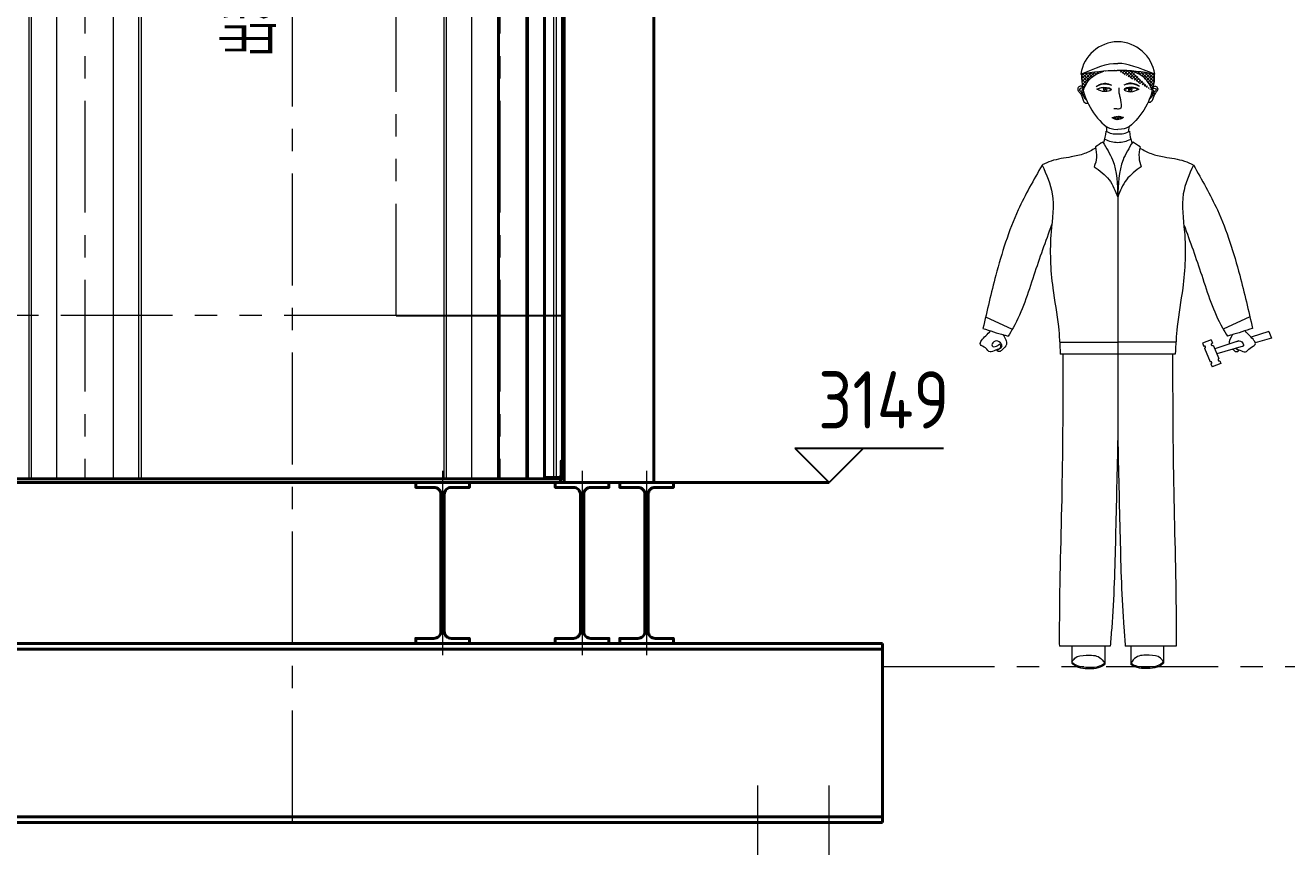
# Model space of a CAD drawing. Header units: millimetres. Extents: x 52110 to 400893, y -153728 to 31997.
# Drawn here: x 185181 to 188707, y 213 to 2530 of the extents above; entities that cross this region are included whole.
import ezdxf
from ezdxf.enums import TextEntityAlignment as Align

# ---------------------------------------------------------------- set-up
doc = ezdxf.new("R2010")
doc.units = ezdxf.units.MM
doc.header["$LTSCALE"] = 500
doc.linetypes.add('CENTER', pattern=[2, 1.25, -0.25, 0.25, -0.25])
doc.linetypes.add('PHANTOM2', pattern=[1.25, 0.625, -0.125, 0.125, -0.125, 0.125, -0.125])
for name, color, linetype, lineweight in [('2D', 4, 'PHANTOM2', 20), ('BIAOZHU', 3, 'Continuous', 25), ('SHI', 7, 'Continuous', 40), ('WEN', 3, 'Continuous', 20), ('ZHONG', 1, 'CENTER', 20)]:
    doc.layers.add(name, color=color, linetype=linetype, lineweight=lineweight)
doc.styles.add('GB', font='gbenor.shx', dxfattribs={"bigfont": 'gbcbig.shx'})

# ---------------------------------------------------------------- blocks, each defined once
blk = doc.blocks.new('zll')
at = {"layer": 'SHI'}
blk.add_lwpolyline([(166972.5, 60829.5), (166897.5, 60829.5), (166897.5, 60843.5), (166948, 60843.5, 0.414214), (166968, 60863.5), (166968, 61245.5, 0.414214), (166948, 61265.5), (166897.5, 61265.5), (166897.5, 61279.5), (166972.5, 61279.5), (167047.5, 61279.5), (167047.5, 61265.5), (166997, 61265.5, 0.414214), (166977, 61245.5), (166977, 60863.5, 0.414214), (166997, 60843.5), (167047.5, 60843.5), (167047.5, 60829.5)], format="xyb", close=True, dxfattribs=at)
at = {"layer": 'ZHONG'}
blk.add_line((166972.5, 61311.4), (166972.5, 60797), dxfattribs=at)
blk = doc.blocks.new('A$C0070306F')
at = {"layer": 'WEN'}
h = blk.add_hatch(dxfattribs=at)
h.set_pattern_fill('ANSI37', color=256, scale=50, style=0)
h.set_pattern_definition([(135, (145389.155, -51686.765), (4.41941738, 4.41941738), []), (45, (145389.155, -51686.765), (4.41941738, -4.41941738), [])])
edge = h.paths.add_edge_path()
edge.add_spline(control_points=[(423.9, 1669.5), (436.1, 1664.6), (455.8, 1656.6), (473, 1634.5), (478.4, 1621.2), (480.8, 1615.2)], knot_values=[0, 0, 0, 0, 38.732948, 62.294257, 81.682142, 81.682142, 81.682142, 81.682142], degree=3, periodic=0)
edge.add_spline(control_points=[(383.3, 1671.2), (417.7, 1672.1), (451.9, 1666.7), (486.1, 1661.1)], knot_values=[1.695935, 1.695935, 1.695935, 1.695935, 105.499755, 105.499755, 105.499755, 105.499755], degree=3, periodic=0)
edge.add_spline(control_points=[(486.1, 1661.1), (486.7, 1647), (486.1, 1638.4), (484.1, 1629.3), (482.8, 1624.5)], knot_values=[0.32258, 0.32258, 0.32258, 0.32258, 13.056301, 28.24106, 28.24106, 28.24106, 28.24106], degree=3, periodic=0)
edge.add_spline(control_points=[(482.8, 1624.5), (482.2, 1621.4), (481.6, 1618.3), (480.8, 1615.2)], knot_values=[48.036195, 48.036195, 48.036195, 48.036195, 57.486115, 57.486115, 57.486115, 57.486115], degree=3, periodic=0)
edge = h.paths.add_edge_path()
edge.add_spline(control_points=[(345.2, 1669.5), (332.9, 1664.6), (313.3, 1656.6), (296.1, 1634.5), (290.7, 1621.2), (288.2, 1615.2)], knot_values=[0, 0, 0, 0, 38.732948, 62.294257, 81.682142, 81.682142, 81.682142, 81.682142], degree=3, periodic=0)
edge.add_spline(control_points=[(288.2, 1615.2), (287.5, 1618.3), (286.8, 1621.4), (286.3, 1624.5)], knot_values=[48.036195, 48.036195, 48.036195, 48.036195, 57.486115, 57.486115, 57.486115, 57.486115], degree=3, periodic=0)
edge.add_spline(control_points=[(286.3, 1624.5), (284.9, 1629.3), (284.9, 1637.2), (283.1, 1649.8), (283, 1661.5)], knot_values=[0.570821, 0.570821, 0.570821, 0.570821, 15.75558, 28.24106, 28.24106, 28.24106, 28.24106], degree=3, periodic=0)
edge.add_spline(control_points=[(283, 1661.5), (316.4, 1666.9), (349.7, 1672.1), (383.3, 1671.2)], knot_values=[4.25761, 4.25761, 4.25761, 4.25761, 105.499755, 105.499755, 105.499755, 105.499755], degree=3, periodic=0)
for p, q in [((384.5, 1317.2), (384.5, 647)), ((754.1, 982.4), (679.3, 948.2)), ((645.3, 918.6), (621.6, 908.9)), ((645.3, 918.6), (649.1, 909.5)), ((806.8, 942.1), (757.1, 926.2)), ((814.3, 923.5), (768.7, 910.4)), ((806.8, 942.1), (814.3, 923.5)), ((222, 911.7), (384.5, 911.7)), ((547, 911.7), (384.5, 911.7)), ((621.6, 908.9), (625.1, 900.2)), ((627.1, 895.4), (642.7, 856.9)), ((651.6, 903.4), (667.2, 866.1)), ((723.3, 915.5), (655.6, 893.9)), ((735.3, 900.9), (661.5, 879.8)), ((545.4, 879), (223.6, 879)), ((645, 851.4), (648.1, 843.6)), ((673, 852.1), (648.1, 843.6)), ((669.6, 860.1), (673, 852.1)), ((363.2, 63.2), (221.2, 63.2)), ((348, 63.2), (348, 12)), ((547.9, 63.2), (405.5, 63.2)), ((421.1, 63.2), (421.1, 12))]:
    blk.add_line(p, q, dxfattribs=at)
at = {"layer": 'WEN', "color": 2}
blk.add_line((14.9, 982.4), (89.8, 948.2), dxfattribs=at)
at = {"layer": 'WEN'}
for centre in [(349.8, 1618.9), (419.2, 1618.4)]:
    blk.add_circle(centre, 1.07, dxfattribs=at)
for centre, radius, start, end in [((386.1, 1644.9), 106.3, 90.8443, 171.2054), ((383, 1644.9), 106.3, 8.6451, 89.1557), ((349.6, 1618.9), 5.14, 127.254, 39.3994), ((419.4, 1618.5), 5.14, 133.5628, 59.2494), ((230.8, 1509.7), 121.3, 339.9069, 355.9399), ((380.2, 1553.7), 59.8, 241.5596, 274.1241), ((325.6, 1504.6), 28.8, 350.7816, 16.4049), ((388.8, 1553.7), 59.8, 265.8759, 298.4404), ((443.4, 1504.6), 28.8, 163.5951, 189.2184), ((538.2, 1509.7), 121.3, 184.0601, 200.0931), ((487.8, 1227), 283.9, 120.7504, 125.7555), ((386.1, 1553.3), 83.2, 243.0637, 268.8866), ((382.9, 1553.3), 83.2, 271.1134, 296.9363), ((281.2, 1227), 283.9, 54.2445, 59.2496), ((627.4, 898.4), 2.95, 262.7418, 141.4745), ((649.2, 905.9), 3.53, 91.132, 314.0438), ((644.5, 854.4), 3.06, 279.7507, 124.4657), ((668, 862.9), 3.25, 105.3633, 299.8125)]:
    blk.add_arc(centre, radius, start, end, dxfattribs=at)
for points in [[(281.1, 1661.2), (325.1, 1678.2), (352.5, 1692.7), (384.9, 1690.8)], [(281.1, 1661.2), (315.1, 1666.7), (349.1, 1672.1), (383.3, 1671.2)], [(487.8, 1660.8), (453, 1666.5), (418.3, 1672.2), (383.3, 1671.2)], [(488, 1660.9), (441.6, 1679), (412.8, 1690.4), (384.9, 1690.8)], [(705.3, 933.2), (699.7, 924), (694, 914.8), (695.7, 906.7)], [(256.5, 63.2), (256.5, 47.1), (256.5, 31), (256.5, 15)], [(512.6, 63.2), (512.6, 47.1), (512.6, 31), (512.6, 15)]]:
    blk.add_open_spline(points, degree=3, dxfattribs=at)
for points, knots in [([(283, 1662.2), (283, 1650), (284.9, 1637.2), (284.9, 1629.3), (286.3, 1624.5)], [0.32258, 0.32258, 0.32258, 0.32258, 13.056301, 28.24106, 28.24106, 28.24106, 28.24106]), ([(486.1, 1661.1), (486.7, 1647), (486.1, 1638.4), (484.1, 1629.3), (482.8, 1624.5)], [0.32258, 0.32258, 0.32258, 0.32258, 13.056301, 28.24106, 28.24106, 28.24106, 28.24106]), ([(285.7, 1625.7), (283.5, 1626.7), (278.6, 1628.3), (271, 1621.3), (274.5, 1611.5), (283.5, 1605.3), (287.3, 1584.4), (294.7, 1579.3), (298.6, 1579.4), (300.8, 1579.4)], [1.926527, 1.926527, 1.926527, 1.926527, 8.6947, 16.972205, 26.321378, 35.5319, 48.561427, 53.850721, 60.303125, 60.303125, 60.303125, 60.303125]), ([(286.3, 1624.5), (290.1, 1602.9), (306.1, 1562), (349.1, 1511.7), (367.1, 1508.3), (384.5, 1506.1)], [48.036195, 48.036195, 48.036195, 48.036195, 113.685785, 176.707, 197.862328, 197.862328, 197.862328, 197.862328]), ([(482.8, 1624.5), (478.9, 1602.9), (463, 1562), (420, 1511.7), (402, 1507.9), (384.5, 1506.1)], [48.036195, 48.036195, 48.036195, 48.036195, 113.685785, 176.707, 197.862328, 197.862328, 197.862328, 197.862328]), ([(483.4, 1625.7), (485.6, 1626.7), (490.4, 1628.3), (498, 1621.3), (494.6, 1611.5), (485.5, 1605.3), (481.9, 1586.1), (474.5, 1581), (470.5, 1581.1), (468.3, 1581.1)], [1.926527, 1.926527, 1.926527, 1.926527, 8.6947, 16.972205, 26.321378, 35.5319, 48.561427, 53.850721, 60.303125, 60.303125, 60.303125, 60.303125]), ([(286.6, 1620.8), (285.4, 1621.5), (282.1, 1622.7), (274.6, 1617.2), (284.2, 1610.9), (285.7, 1602.3), (294.8, 1589.5), (297.1, 1588.4)], [1.91703, 1.91703, 1.91703, 1.91703, 6.136328, 12.340947, 21.179072, 30.563264, 37.740839, 37.740839, 37.740839, 37.740839]), ([(287.6, 1616.4), (286.7, 1616.9), (284.7, 1617.6), (284, 1612.7), (285.4, 1610.6), (286.2, 1609.5)], [1.424699, 1.424699, 1.424699, 1.424699, 4.058275, 7.736122, 11.888901, 11.888901, 11.888901, 11.888901]), ([(289.3, 1609.9), (288.2, 1610), (286.7, 1609.9), (283.7, 1607.9), (287.3, 1604.1), (290, 1604.1), (291.1, 1604.3)], [1.076231, 1.076231, 1.076231, 1.076231, 4.266793, 5.770161, 10.541794, 13.851747, 13.851747, 13.851747, 13.851747]), ([(482.4, 1620.8), (483.7, 1621.5), (487, 1622.7), (494.4, 1617.2), (484.8, 1610.9), (483.3, 1602.3), (474.3, 1591.2), (472.1, 1590.1)], [1.91703, 1.91703, 1.91703, 1.91703, 6.136328, 12.340947, 21.179072, 30.563264, 37.740839, 37.740839, 37.740839, 37.740839]), ([(479.7, 1609.9), (480.8, 1610), (482.4, 1609.9), (485.4, 1607.9), (481.7, 1604.1), (479.1, 1604.1), (478, 1604.3)], [1.076231, 1.076231, 1.076231, 1.076231, 4.266793, 5.770161, 10.541794, 13.851747, 13.851747, 13.851747, 13.851747]), ([(481.4, 1616.4), (482.4, 1616.9), (484.3, 1617.6), (485.1, 1612.7), (483.6, 1610.6), (482.9, 1609.5)], [1.424699, 1.424699, 1.424699, 1.424699, 4.058275, 7.736122, 11.888901, 11.888901, 11.888901, 11.888901]), ([(7.7, 950.7), (27.4, 944.1), (50.7, 936.3), (74.4, 930), (78.1, 929)], [0, 0, 0, 0, 62.217806, 73.629932, 73.629932, 73.629932, 73.629932]), ([(761.3, 950.7), (741.6, 944.1), (718.3, 936.3), (694.6, 930), (691, 929)], [0, 0, 0, 0, 62.217806, 73.629932, 73.629932, 73.629932, 73.629932]), ([(714.1, 894.8), (716.8, 892.2), (728, 890.5), (742.5, 880.2), (752.6, 897.9), (778, 905.3), (754.4, 928.9), (744.4, 939.3), (740.3, 943.6)], [161.517152, 161.517152, 161.517152, 161.517152, 173.628704, 189.693001, 206.485462, 223.855828, 252.176092, 271.352508, 271.352508, 271.352508, 271.352508]), ([(705.7, 892.4), (706.4, 891.7), (709.3, 888.9), (713.8, 884.5), (726.6, 888.3), (718.7, 892.1), (714.2, 894.9)], [45.673709, 45.673709, 45.673709, 45.673709, 48.470969, 57.096876, 64.27778, 75.805392, 75.805392, 75.805392, 75.805392]), ([(717, 913.5), (719.1, 914.7), (723.7, 916.2), (732.8, 913.7), (739.1, 901.3), (732.6, 899.2), (729.8, 899.3)], [98.790972, 98.790972, 98.790972, 98.790972, 105.87384, 113.67171, 126.032729, 133.282679, 133.282679, 133.282679, 133.282679]), ([(231.4, 879), (231, 751.4), (230.2, 498.4), (220.9, 226.5), (221.1, 82.2), (221.2, 63.2)], [0, 0, 0, 0, 382.775767, 759.023804, 815.923214, 815.923214, 815.923214, 815.923214]), ([(537.6, 879), (538, 751.4), (538.8, 498.4), (548.1, 226.5), (547.9, 82.2), (547.9, 63.2)], [0, 0, 0, 0, 382.775767, 759.023804, 815.923214, 815.923214, 815.923214, 815.923214])]:
    blk.add_open_spline(points, degree=3, knots=knots, dxfattribs=at)
for points in [[(288.2, 1615.2), (296.3, 1632.8), (311, 1651.2), (345.2, 1669.5)], [(480.8, 1615.2), (472.8, 1632.8), (458, 1651.2), (423.9, 1669.5)], [(323.8, 1626.3), (343.7, 1635.1), (358.9, 1633.7), (366.8, 1630.4)], [(323.8, 1626.5), (344.5, 1633.3), (367.3, 1630.1)], [(326.6, 1618.4), (346, 1624.3), (367, 1617.5), (354.2, 1612.2), (332, 1616.4), (325, 1619.2)], [(366.7, 1617.9), (354.3, 1622), (338.4, 1622.3), (326.8, 1618.3)], [(387.8, 1622.6), (387.3, 1611.1), (389.8, 1599.9), (386.8, 1562.9), (384.8, 1563.3), (373.5, 1564.1)], [(442.4, 1618.2), (423.1, 1624.3), (402.1, 1617.6), (414.8, 1612.1), (437, 1616.2), (444, 1619)], [(445.2, 1626.5), (424.5, 1633.3), (401.8, 1630.1)], [(445.2, 1626.3), (425.4, 1635.1), (410.1, 1633.7), (402.2, 1630.4)], [(402.4, 1617.9), (414.7, 1622), (430.7, 1622.2), (442.3, 1618.1)], [(368.1, 1539.4), (373.9, 1540.7), (377.3, 1541.5), (380.9, 1542.1), (383.4, 1541.8), (384.6, 1541)], [(368.1, 1539.3), (375, 1536.2), (381.7, 1534.1), (384.5, 1534.6)], [(368.3, 1539.4), (378.9, 1538.4), (384.4, 1538.2)], [(400.7, 1539.4), (390.6, 1538.4), (384.4, 1538.2)], [(400.9, 1539.3), (394.4, 1536.4), (387.6, 1534.2), (384.5, 1534.6)], [(400.9, 1539.4), (395.2, 1540.7), (391.8, 1541.5), (388.1, 1542.1), (385.6, 1541.8), (384.6, 1541)], [(322.6, 1454.1), (291.2, 1438.8), (254.5, 1429.5), (198.2, 1417.9), (173.6, 1407.5)], [(321.9, 1457.4), (325.2, 1428.2), (318.7, 1402.3)], [(342.5, 1470.9), (369.8, 1421.2), (384.5, 1317.2)], [(426.2, 1470.9), (399.2, 1421.2), (384.5, 1317.2)], [(447.1, 1457.4), (443.9, 1428.2), (450.4, 1402.3)], [(446.5, 1454.1), (477.9, 1438.8), (514.5, 1429.5), (570.9, 1417.9), (595.5, 1407.5)], [(173.1, 1406.9), (106.1, 1281.4), (43.7, 1098.9), (7.7, 950.7)], [(173.1, 1406.9), (201.4, 1326.7), (198.2, 1220.6), (202.9, 1063), (218.5, 955.4), (223.6, 879)], [(318.7, 1402.3), (360.3, 1365.9), (384.5, 1317.2)], [(450.4, 1402.3), (408.8, 1365.9), (384.5, 1317.2)], [(596, 1406.9), (567.7, 1326.7), (570.8, 1220.6), (566.1, 1063), (550.5, 955.4), (545.4, 879)], [(596, 1406.9), (662.9, 1281.4), (725.4, 1098.9), (761.3, 950.7)], [(199.5, 1239.8), (149.8, 1098.9), (92.1, 952.3), (78.1, 929)], [(569.6, 1239.8), (619.2, 1098.9), (677, 952.3), (691, 929)], [(63.7, 933.2), (73.1, 905.6), (61.3, 890.4), (53.9, 885.9), (47, 887.9), (61.3, 901.7), (59.3, 906.6), (45.5, 915.5), (38.1, 913), (33.1, 901.7), (46, 901.2), (55.3, 906.1), (56.8, 898.2), (43, 889.9), (27.7, 884.9), (14.9, 895.8), (0.6, 905.6), (15.4, 929.8), (28.7, 943.6)], [(384.5, 647), (378.2, 366.2), (367.5, 113.7), (363.2, 63.2)], [(384.5, 647), (390.9, 366.2), (401.5, 113.7), (405.5, 63.2)], [(256.5, 18.2), (264.6, 29.4), (296.3, 37.5), (333.5, 31.5), (348, 15.6)], [(512.6, 18.2), (504.4, 29.4), (472.7, 37.5), (435.6, 31.5), (421.1, 15.6)], [(256.5, 18.2), (271.5, 8.8), (303.6, 4.3), (333.9, 7.5), (348, 15.6)], [(256.5, 15), (268.3, 6.5), (293.6, 0.6), (317.9, 0.6), (342.1, 7.8), (348, 12)], [(512.6, 18.2), (497.6, 8.8), (465.5, 4.3), (435.2, 7.5), (421.1, 15.6)], [(512.6, 15), (500.8, 6.5), (475.4, 0.6), (451.2, 0.6), (426.9, 7.8), (421.1, 12)]]:
    blk.add_spline(points, degree=3, dxfattribs=at)
blk = doc.blocks.new('A$C057B138B')
at = {"layer": 'WEN'}
for p, q in [((545.3, 841.2), (545.3, -3714.8)), ((552.3, 841.2), (552.3, -3714.8)), ((623.3, 841.2), (623.3, -3714.8)), ((781.3, 841.2), (781.3, -3714.8)), ((852.3, 841.2), (852.3, -3714.8)), ((859.3, 841.2), (859.3, -3714.8))]:
    blk.add_line(p, q, dxfattribs=at)
at = {"layer": 'ZHONG', "color": 1, "ltscale": 0.5}
blk.add_line((702.3, 841.2), (702.3, -3714.8), dxfattribs=at)
blk = doc.blocks.new('A$C74004488')
at = {"layer": 'WEN'}
for p, q in [((0, 4556), (314, 4556)), ((0, 0), (314, 0))]:
    blk.add_line(p, q, dxfattribs=at)
blk.add_blockref('A$C057B138B', (-545.3, 3714.8), dxfattribs=at)
blk = doc.blocks.new('正标高')
at = {"layer": 'BIAOZHU'}
for p, q in [((-2.4, 2.4), (8, 2.4)), ((-2.4, 2.4), (0, 0)), ((2.4, 2.4), (0, 0))]:
    blk.add_line(p, q, dxfattribs=at)
at = {"layer": 'BIAOZHU', "style": 'GB'}
blk.add_attdef('1000', (-0.7624, 3.76), '', height=4, dxfattribs=at)
at = {"layer": 'BIAOZHU', "style": 'GB', "flags": 10}
blk.add_attdef('+', (-3.12, 3.76), '', height=4, dxfattribs=at)

msp = doc.modelspace()

# ---------------------------------------------------------------- linework, layer by layer
msp.add_line((186217.40863, 1719.34405), (186687.40863, 1719.34405))
at = {"layer": '2D'}
for p, q in [((186217.40863, 1719.34405), (186217.40863, 5319.34405)), ((186217.40863, 1719.34405), (165666.40863, 1719.34405)), ((187577.40863, 739.33657), (189554.56044, 739.33657))]:
    msp.add_line(p, q, dxfattribs=at)
at = {"layer": 'SHI'}
for p, q in [((186687.40863, 5819.34405), (186687.40863, 1253.33707)), ((186937.40863, 5819.34405), (186937.40863, 1253.33707)), ((186682.40863, 1268.33707), (186682.40863, 5609.34405)), ((186503.40863, 4229.34405), (186503.40863, 1263.33707)), ((186582.40863, 4229.34405), (186582.40863, 1263.33707)), ((186632.40863, 4229.34405), (186632.40863, 1263.33707)), ((164946.40863, 1253.33707), (187427.61199, 1253.33707)), ((165202.40881, 1263.34405), (186687.40863, 1263.34405)), ((186337.40863, 1263.33707), (186677.40863, 1263.33707)), ((186357.40863, 1253.33707), (186948.40863, 1253.33707)), ((186677.40863, 1263.33707), (186677.40863, 1253.33707)), ((186682.40863, 1268.33707), (186688.40863, 1268.33707)), ((163097.40863, 803.33707), (187577.40863, 803.33707)), ((165468.81773, 787.33707), (187577.40863, 787.33707)), ((185478.40863, 803.33707), (185732.40863, 803.33707)), ((185478.40863, 787.33707), (185732.40863, 787.33707)), ((186222.40863, 803.33707), (187577.40863, 803.33707)), ((186222.40863, 787.33707), (187577.40863, 787.33707)), ((187577.40863, 803.33707), (187577.40863, 303.33707)), ((165075.49792, 319.33707), (187577.40863, 319.33707)), ((165063.27075, 303.33707), (187577.40863, 303.33707))]:
    msp.add_line(p, q, dxfattribs=at)
msp.add_lwpolyline([(186682.40863, 1263.33717), (186632.40863, 1263.33717), (186632.40863, 1266.00384, -0.4142135624), (186633.74196, 1267.33717), (186672.90863, 1267.33717, 0.4142135624), (186678.40863, 1272.83717), (186678.40863, 1312.00384, -0.4142135624), (186679.74196, 1313.33717), (186682.40863, 1313.33717)], format="xyb", close=True, dxfattribs=at)
at = {"layer": 'WEN'}
for p, q in [((185190.40863, 5819.34405), (185190.40863, 1263.34405)), ((185197.40863, 5819.34405), (185197.40863, 1263.34405)), ((185268.40863, 5819.34405), (185268.40863, 1263.34405)), ((185426.40863, 5819.34405), (185426.40863, 1263.34405)), ((185497.40863, 5819.34405), (185497.40863, 1263.34405)), ((185504.40863, 5819.34405), (185504.40863, 1263.34405))]:
    msp.add_line(p, q, dxfattribs=at)
at = {"layer": 'ZHONG', "color": 1, "ltscale": 0.5}
for p, q in [((185927.40863, 303.33707), (185927.40863, 6632.63738)), ((185347.40863, 5819.34405), (185347.40863, 1263.34405))]:
    msp.add_line(p, q, dxfattribs=at)
at = {"layer": 'ZHONG', "color": 1, "ltscale": 0.8}
for p, q in [((187227.40863, 406.53464), (187227.40863, 213.09143)), ((187427.40863, 406.53464), (187427.40863, 213.09143))]:
    msp.add_line(p, q, dxfattribs=at)

# ---------------------------------------------------------------- block references
at = {"layer": 'SHI'}
for name, p in [('A$C0070306F', (187850.13725, 732.92977)), ('zll', (19374.91252, -60026.12659)), ('zll', (19764.91252, -60026.12659)), ('zll', (19944.91252, -60026.12659))]:
    msp.add_blockref(name, p, dxfattribs=at)
ref = msp.add_blockref('正标高', (187427.61199, 1253.33707), dxfattribs=dict(at, xscale=40, yscale=40, zscale=40))
ref.add_attrib('1000', '3149', (187397.11599, 1403.73707), dxfattribs={"layer": 'BIAOZHU', "height": 160, "style": 'GB'})
at = {"layer": 'WEN'}
msp.add_blockref('A$C74004488', (186350.40838, 1263.34409), dxfattribs=at)

# ---------------------------------------------------------------- texts
at = {"layer": 'WEN', "style": 'GB'}
msp.add_text('出料辊道中心线', height=144, rotation=90, dxfattribs=at).set_placement((185802.30935, 2804.33773), align=Align.MIDDLE)

doc.saveas('drawing.dxf')
